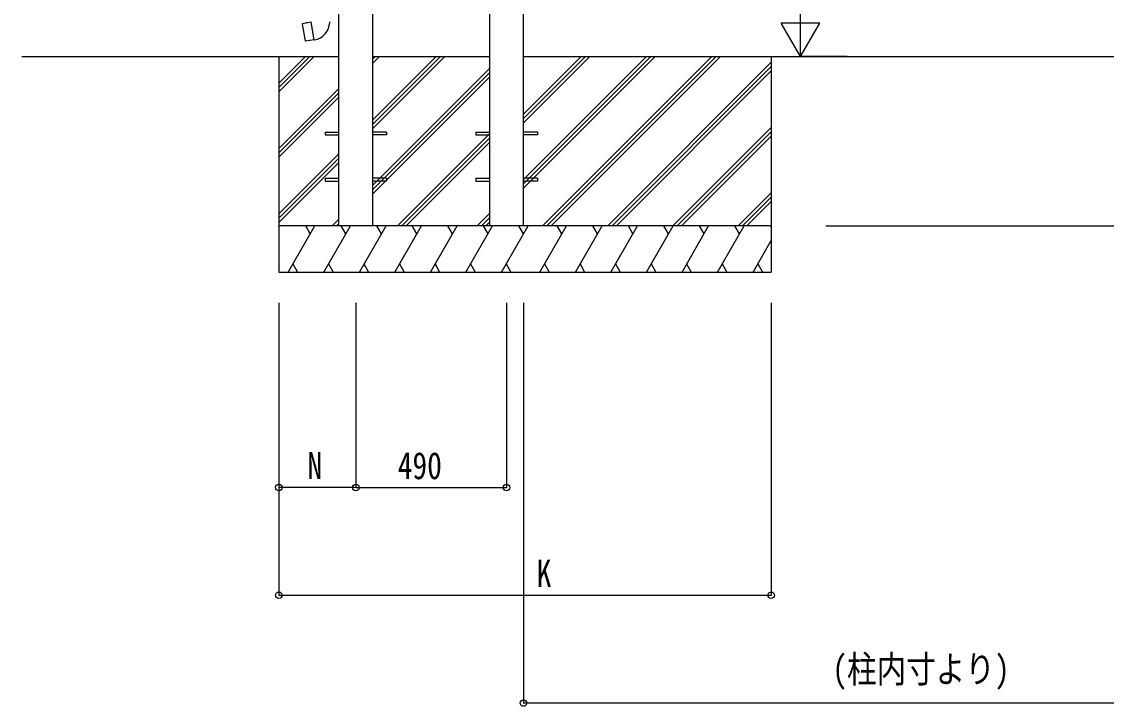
# Model space of a CAD drawing. Units: millimetres, scale not verified. Extents: x -27500 to 27500, y -20000 to 20000.
# Drawn here: x 15201 to 18725, y 8594 to 10817 of the extents above; entities that cross this region are included whole.
import ezdxf
from ezdxf.enums import TextEntityAlignment as Align

# ---------------------------------------------------------------- set-up
doc = ezdxf.new("R2010")
doc.units = ezdxf.units.MM
doc.header["$LTSCALE"] = 100
for name, color, linetype in [('0-2_YKK_A1', 4, 'Continuous'), ('0-4_YKK_N1', 2, 'Continuous'), ('0-5_YKK_Z1', 7, 'Continuous')]:
    doc.layers.add(name, color=color, linetype=linetype)
doc.styles.add('ＭＳ ゴシック', font='')
doc.styles.get('ＭＳ ゴシック').set_extended_font_data('MS Gothic')

msp = doc.modelspace()

# ---------------------------------------------------------------- linework, layer by layer
at = {"layer": '0-2_YKK_A1'}
for p, q in [((16721.1, 10154.1), (16721.1, 12909.7)), ((16831.1, 10154.1), (16831.1, 12909.7)), ((16231.1, 10154.1), (16231.1, 12875.4)), ((16341.1, 10154.1), (16341.1, 12875.4)), ((16112.7, 10810.8), (16111.9, 10809.6)), ((16111.9, 10809.6), (16121.5, 10755.1)), ((16140.6, 10816.1), (16112.7, 10810.8)), ((16125.4, 10813.4), (16125.2, 10813.2)), ((16140.8, 10817.1), (16140.8, 10816.4)), ((16150.9, 10758.8), (16140.8, 10816.2)), ((16201.3, 10817.3), (16201.3, 10815.2)), ((16135.5, 10756.2), (16135.3, 10756.3)), ((16151.2, 10758), (16151, 10758.7)), ((16186.1, 10458.8), (16231.1, 10458.8)), ((16386.1, 10458.8), (16341.1, 10458.8)), ((16676.1, 10458.8), (16721.1, 10458.8)), ((16876.1, 10458.8), (16831.1, 10458.8)), ((16186.1, 10308.8), (16231.1, 10308.8)), ((16386.1, 10308.8), (16341.1, 10308.8)), ((16676.1, 10308.8), (16721.1, 10308.8)), ((16876.1, 10308.8), (16831.1, 10308.8))]:
    msp.add_line(p, q, dxfattribs=at)
for points in [[(16127.7, 10813.6), (16127.4, 10813.8), (16125.4, 10813.4)], [(16150.7, 10758.9), (16122.7, 10754.3), (16121.5, 10755.1)], [(16137.7, 10756.7), (16137.5, 10756.5), (16135.5, 10756.2)], [(16186.1, 10458.8), (16186.1, 10449.8), (16231.1, 10449.8)], [(16386.1, 10458.8), (16386.1, 10449.8), (16341.1, 10449.8)], [(16676.1, 10458.8), (16676.1, 10449.8), (16721.1, 10449.8)], [(16876.1, 10458.8), (16876.1, 10449.8), (16831.1, 10449.8)], [(16186.1, 10308.8), (16186.1, 10299.8), (16231.1, 10299.8)], [(16386.1, 10308.8), (16386.1, 10299.8), (16341.1, 10299.8)], [(16676.1, 10308.8), (16676.1, 10299.8), (16721.1, 10299.8)], [(16876.1, 10308.8), (16876.1, 10299.8), (16831.1, 10299.8)]]:
    msp.add_lwpolyline(points, dxfattribs=at)
for centre, radius, start, end in [((16140.5, 10816.4), 0.3, 280.6684, 0), ((16141, 10817.1), 0.2, 100, 180), ((16141, 10817.3), 60.3, 279.9694, 358), ((16150.7, 10758.6), 0.3, 20, 99.3316), ((16151.4, 10758.1), 0.2, 200, 279.9694)]:
    msp.add_arc(centre, radius, start, end, dxfattribs=at)
at = {"layer": '0-4_YKK_N1'}
for p, q in [((17731.1, 10704.3), (17731.1, 10920.8)), ((17731.1, 10704.3), (17668.6, 10812.6)), ((17793.6, 10812.6), (17668.6, 10812.6)), ((17731.1, 10704.3), (17793.6, 10812.6)), ((17882.8, 10704.3), (17730.1, 10704.3)), ((17813.1, 10154.3), (21353.6, 10154.3)), ((16036.1, 9904.3), (16036.1, 9303.3)), ((16036.1, 9904.3), (16036.1, 8953.3)), ((16286.1, 9904.3), (16286.1, 9303.3)), ((16286.1, 9904.3), (16286.1, 9303.3)), ((16776.1, 9904.3), (16776.1, 9303.3)), ((16831.1, 9904.3), (16831.1, 8603.3)), ((17636.1, 9904.3), (17636.1, 8953.3)), ((16286.1, 9304.3), (16036.1, 9304.3)), ((16286.1, 9304.3), (16776.1, 9304.3)), ((16036.1, 8954.3), (17636.1, 8954.3)), ((19554.5, 8604.3), (16831.1, 8604.3))]:
    msp.add_line(p, q, dxfattribs=at)
for centre in [(16036.1, 9304.3), (16286.1, 9304.3), (16286.1, 9304.3), (16776.1, 9304.3), (16036.1, 8954.3), (17636.1, 8954.3), (16831.1, 8604.3)]:
    msp.add_circle(centre, 10.6, dxfattribs=at)
at = {"layer": '0-5_YKK_Z1'}
for p, q in [((15200.6, 10704.2), (16231.1, 10704.3)), ((16036.1, 10704.3), (16036.1, 10004.3)), ((16036.1, 10589.3), (16151.1, 10704.3)), ((16036.1, 10603.5), (16137, 10704.3)), ((16036.1, 10617.6), (16122.8, 10704.3)), ((16341.1, 10704.3), (16721.1, 10704.3)), ((16341.1, 10498.3), (16547.1, 10704.3)), ((16341.1, 10484.2), (16561.3, 10704.3)), ((16341.1, 10470.1), (16575.4, 10704.3)), ((16341.1, 10682.2), (16363.3, 10704.3)), ((16341.1, 10696.3), (16349.1, 10704.3)), ((16831.1, 10704.3), (20450.6, 10704.2)), ((16831.1, 10305.2), (17230.2, 10704.3)), ((16831.1, 10291.1), (17244.4, 10704.3)), ((16831.1, 10276.9), (17258.5, 10704.3)), ((16831.1, 10517.4), (17018.1, 10704.3)), ((16831.1, 10503.2), (17032.2, 10704.3)), ((16831.1, 10489.1), (17046.4, 10704.3)), ((16892.4, 10154.3), (17442.4, 10704.3)), ((16906.5, 10154.3), (17456.5, 10704.3)), ((16920.6, 10154.3), (17470.6, 10704.3)), ((17104.5, 10154.3), (17636.1, 10686)), ((17636.1, 10704.3), (17636.1, 10004.3)), ((16341.1, 10286.2), (16721.1, 10666.2)), ((16341.1, 10272.1), (16721.1, 10652.1)), ((17118.6, 10154.3), (17636.1, 10671.8)), ((17132.8, 10154.3), (17636.1, 10657.7)), ((16341.1, 10257.9), (16721.1, 10637.9)), ((16036.1, 10405.5), (16231.1, 10600.5)), ((16036.1, 10391.3), (16231.1, 10586.3)), ((16036.1, 10377.2), (16231.1, 10572.2)), ((17316.6, 10154.3), (17636.1, 10473.8)), ((16421.4, 10154.3), (16721.1, 10454.1)), ((16435.5, 10154.3), (16721.1, 10439.9)), ((17330.8, 10154.3), (17636.1, 10459.7)), ((17344.9, 10154.3), (17636.1, 10445.5)), ((16449.7, 10154.3), (16721.1, 10425.8)), ((16036.1, 10193.3), (16231.1, 10388.3)), ((16036.1, 10179.2), (16231.1, 10374.2)), ((16036.1, 10165.1), (16231.1, 10360.1)), ((17528.8, 10154.3), (17636.1, 10261.7)), ((17542.9, 10154.3), (17636.1, 10247.6)), ((17557, 10154.3), (17636.1, 10233.4)), ((16680.2, 10154.3), (16721.1, 10195.2)), ((17636.1, 10154.3), (16036.1, 10154.3)), ((16036.1, 10151.3), (16037.9, 10154.3)), ((16066.7, 10004.3), (16153.3, 10154.3)), ((16138.3, 10128.3), (16123.3, 10154.3)), ((16182.2, 10004.3), (16268.8, 10154.3)), ((16209.2, 10154.3), (16231.1, 10176.2)), ((16223.4, 10154.3), (16231.1, 10162.1)), ((16341.1, 10154.3), (16231.1, 10154.3)), ((16341.1, 10154.1), (16231.1, 10154.1)), ((16253.8, 10128.3), (16238.8, 10154.3)), ((16297.7, 10004.3), (16384.3, 10154.3)), ((16369.3, 10128.3), (16354.3, 10154.3)), ((16413.1, 10004.3), (16499.8, 10154.3)), ((16484.8, 10128.3), (16469.7, 10154.3)), ((16528.6, 10004.3), (16615.2, 10154.3)), ((16600.2, 10128.3), (16585.2, 10154.3)), ((16644.1, 10004.3), (16730.7, 10154.3)), ((16694.4, 10154.3), (16721.1, 10181.1)), ((16715.7, 10128.3), (16700.7, 10154.3)), ((16708.5, 10154.3), (16721.1, 10166.9)), ((16831.1, 10154.3), (16721.1, 10154.3)), ((16831.1, 10154.1), (16721.1, 10154.1)), ((16759.6, 10004.3), (16846.2, 10154.3)), ((16831.2, 10128.3), (16816.2, 10154.3)), ((16884.1, 10004.3), (16970.7, 10154.3)), ((16955.7, 10128.3), (16940.7, 10154.3)), ((16999.6, 10004.3), (17086.2, 10154.3)), ((17071.2, 10128.3), (17056.2, 10154.3)), ((17115.1, 10004.3), (17201.7, 10154.3)), ((17186.7, 10128.3), (17171.7, 10154.3)), ((17230.5, 10004.3), (17317.1, 10154.3)), ((17302.1, 10128.3), (17287.1, 10154.3)), ((17346, 10004.3), (17432.6, 10154.3)), ((17417.6, 10128.3), (17402.6, 10154.3)), ((17461.5, 10004.3), (17548.1, 10154.3)), ((17533.1, 10128.3), (17518.1, 10154.3)), ((17636.1, 10149.9), (17633.6, 10154.3)), ((17577, 10004.3), (17636.1, 10106.8)), ((16081.7, 10030.3), (16096.7, 10004.3)), ((16197.2, 10030.3), (16212.2, 10004.3)), ((16312.7, 10030.3), (16327.7, 10004.3)), ((16428.1, 10030.3), (16443.1, 10004.3)), ((16543.6, 10030.3), (16558.6, 10004.3)), ((16659.1, 10030.3), (16674.1, 10004.3)), ((16774.6, 10030.3), (16789.6, 10004.3)), ((16899.1, 10030.3), (16914.1, 10004.3)), ((17014.6, 10030.3), (17029.6, 10004.3)), ((17130.1, 10030.3), (17145.1, 10004.3)), ((17245.5, 10030.3), (17260.5, 10004.3)), ((17361, 10030.3), (17376, 10004.3)), ((17476.5, 10030.3), (17491.5, 10004.3)), ((17592, 10030.3), (17607, 10004.3)), ((16036.1, 10004.3), (17636.1, 10004.3))]:
    msp.add_line(p, q, dxfattribs=at)

# ---------------------------------------------------------------- texts
at = {"layer": '0-4_YKK_N1', "style": 'ＭＳ ゴシック', "width": 0.8}
for s, height, p in [('N', 88, (16129.1, 9305.1)), ('490', 87.98, (16422.3, 9305.1)), ('K', 88, (16873.7, 8955.1)), ('(柱内寸より)', 87.98, (17834.4, 8644.3))]:
    msp.add_text(s, height=height, dxfattribs=at).set_placement(p, align=Align.BOTTOM_LEFT)

doc.saveas('drawing.dxf')
